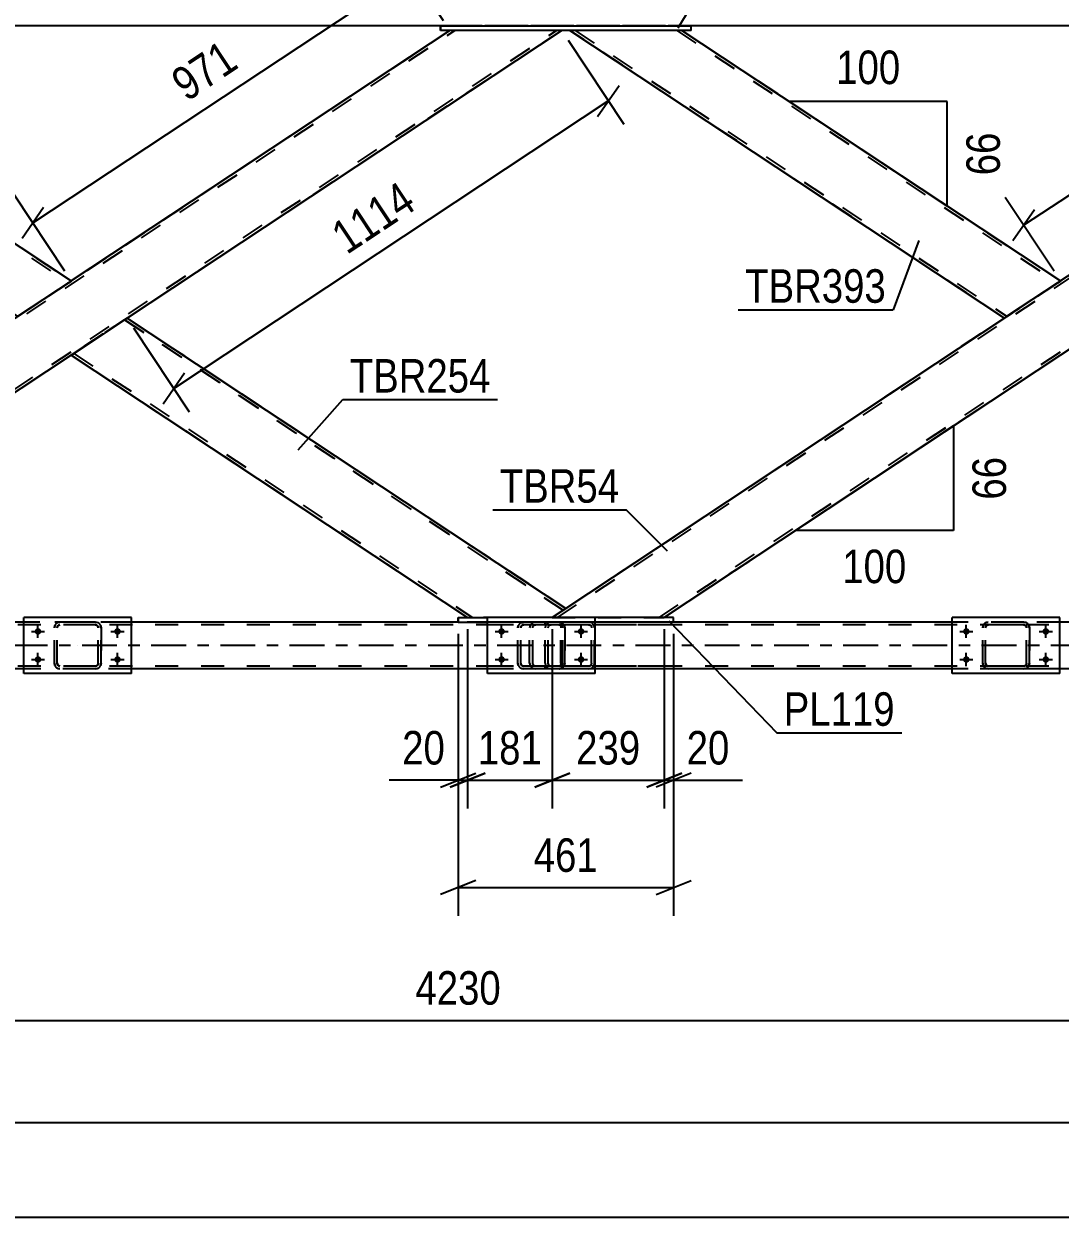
# Model space of a CAD drawing. Header units: millimetres. Extents: x -836 to 353, y -855 to -14.
# Drawn here: x -281.7 to -193.1, y -184.6 to -82.6 of the extents above; entities that cross this region are included whole.
import ezdxf

# ---------------------------------------------------------------- set-up
doc = ezdxf.new("R2010")
doc.units = ezdxf.units.MM
doc.linetypes.add('DXK_LINE_DOT2', pattern=[3.9198, 1.9599, -1.9599])
doc.linetypes.add('DXK_LINE_DOT3', pattern=[5.9187, 2.979, -0.9799, 0.9799, -0.9799])
doc.styles.add('Arial Narrow', font='ARIALN.TTF', dxfattribs={"height": 0.2})

# ---------------------------------------------------------------- blocks, each defined once
blk = doc.blocks.new('Part-570393895-11891 - 11761')
at = {"color": 2, "linetype": 'Continuous'}
for p, q in [((-272.5, -133.33), (-281.7, -133.33)), ((-281.7, -138.13), (-281.7, -133.33)), ((-272.5, -138.13), (-272.5, -133.33)), ((-272.5, -138.13), (-281.7, -138.13))]:
    blk.add_line(p, q, dxfattribs=at)
blk = doc.blocks.new('Bolt-570393895-11790 - 11761')
at = {"linetype": 'Continuous'}
for points in [[(-280.5, -134.25, -1), (-280.5, -134.81, -1)], [(-273.7, -134.25, -1), (-273.7, -134.81, -1)], [(-280.5, -136.65, -1), (-280.5, -137.21, -1)], [(-273.7, -136.65, -1), (-273.7, -137.21, -1)]]:
    blk.add_hatch(color=1, dxfattribs=at).paths.add_polyline_path(points)
at = {"color": 1, "linetype": 'Continuous'}
for p, q in [((-281.06, -134.53), (-279.94, -134.53)), ((-280.5, -135.09), (-280.5, -133.97)), ((-274.26, -134.53), (-273.14, -134.53)), ((-273.7, -135.09), (-273.7, -133.97)), ((-280.5, -137.49), (-280.5, -136.37)), ((-273.7, -137.49), (-273.7, -136.37)), ((-281.06, -136.93), (-279.94, -136.93)), ((-274.26, -136.93), (-273.14, -136.93))]:
    blk.add_line(p, q, dxfattribs=at)
blk = doc.blocks.new('Bolt-570393895-11804 - 11761')
at = {"linetype": 'Continuous'}
for points in [[(-240.85, -134.25, -1), (-240.85, -134.81, -1)], [(-234.05, -134.25, -1), (-234.05, -134.81, -1)], [(-240.85, -136.65, -1), (-240.85, -137.21, -1)], [(-234.05, -136.65, -1), (-234.05, -137.21, -1)]]:
    blk.add_hatch(color=1, dxfattribs=at).paths.add_polyline_path(points)
at = {"color": 1, "linetype": 'Continuous'}
for p, q in [((-241.41, -134.53), (-240.29, -134.53)), ((-240.85, -135.09), (-240.85, -133.97)), ((-234.61, -134.53), (-233.49, -134.53)), ((-234.05, -135.09), (-234.05, -133.97)), ((-240.85, -137.49), (-240.85, -136.37)), ((-234.05, -137.49), (-234.05, -136.37)), ((-241.41, -136.93), (-240.29, -136.93)), ((-234.61, -136.93), (-233.49, -136.93))]:
    blk.add_line(p, q, dxfattribs=at)
blk = doc.blocks.new('Part-570393895-11818 - 11761')
at = {"color": 2, "linetype": 'Continuous'}
for p, q in [((-244.56, -133.73), (-244.56, -133.33)), ((-244.56, -133.33), (-244.56, -133.73)), ((-244.56, -133.33), (-242.05, -133.33)), ((-226.14, -133.33), (-232.85, -133.33)), ((-226.14, -133.73), (-226.14, -133.33)), ((-244.56, -133.73), (-242.05, -133.73)), ((-226.14, -133.73), (-232.85, -133.73))]:
    blk.add_line(p, q, dxfattribs=at)
at = {"color": 7, "linetype": 'DXK_LINE_DOT2'}
for p, q in [((-244.56, -133.33), (-244.56, -133.33)), ((-244.56, -133.33), (-244.56, -133.33)), ((-232.85, -133.33), (-242.05, -133.33)), ((-226.14, -133.73), (-226.14, -133.33)), ((-244.56, -133.73), (-244.56, -133.73)), ((-244.56, -133.73), (-244.56, -133.73)), ((-232.85, -133.73), (-242.05, -133.73))]:
    blk.add_line(p, q, dxfattribs=at)
blk = doc.blocks.new('Part-570393895-11837 - 11761')
at = {"color": 2, "linetype": 'Continuous'}
for p, q in [((-232.85, -133.33), (-242.05, -133.33)), ((-242.05, -138.13), (-242.05, -133.33)), ((-232.85, -138.13), (-232.85, -133.33)), ((-232.85, -138.13), (-242.05, -138.13))]:
    blk.add_line(p, q, dxfattribs=at)
blk = doc.blocks.new('Part-570393895-11838 - 11761')
at = {"color": 7, "linetype": 'DXK_LINE_DOT2'}
for p, q in [((-239.45, -134.21), (-239.42, -134.03)), ((-239.42, -134.03), (-239.45, -134.21)), ((-239.45, -137.25), (-239.45, -134.21)), ((-239.45, -134.21), (-239.45, -134.21)), ((-239.45, -137.25), (-239.45, -134.21)), ((-239.21, -134.21), (-239.19, -134.12)), ((-239.19, -134.12), (-239.21, -134.21)), ((-239.21, -137.25), (-239.21, -134.21)), ((-239.21, -134.21), (-239.21, -134.21)), ((-239.21, -137.25), (-239.21, -134.21)), ((-239.19, -134.12), (-239.14, -134.04)), ((-239.14, -134.04), (-239.19, -134.12)), ((-239.16, -133.77), (-238.97, -133.73)), ((-238.97, -133.73), (-239.16, -133.77)), ((-239.14, -134.04), (-239.06, -133.99)), ((-239.06, -133.99), (-239.14, -134.04)), ((-239.06, -133.99), (-238.97, -133.97)), ((-238.97, -133.97), (-239.06, -133.99)), ((-235.93, -133.73), (-238.97, -133.73)), ((-235.93, -133.97), (-238.97, -133.97)), ((-235.93, -133.73), (-235.75, -133.77)), ((-235.75, -133.77), (-235.93, -133.73)), ((-235.93, -133.97), (-235.84, -133.99)), ((-235.84, -133.99), (-235.93, -133.97)), ((-235.84, -133.99), (-235.76, -134.04)), ((-235.76, -134.04), (-235.84, -133.99)), ((-235.76, -134.04), (-235.71, -134.12)), ((-235.71, -134.12), (-235.76, -134.04)), ((-235.71, -134.12), (-235.69, -134.21)), ((-235.69, -134.21), (-235.71, -134.12)), ((-235.69, -137.25), (-235.69, -134.21)), ((-235.69, -134.21), (-235.69, -134.21)), ((-235.69, -137.25), (-235.69, -134.21)), ((-235.49, -134.03), (-235.45, -134.21)), ((-235.45, -134.21), (-235.49, -134.03)), ((-235.45, -137.25), (-235.45, -134.21)), ((-235.45, -134.21), (-235.45, -134.21)), ((-235.45, -134.21), (-235.45, -137.25)), ((-239.45, -137.25), (-239.45, -137.25)), ((-239.42, -137.43), (-239.45, -137.25)), ((-239.45, -137.25), (-239.42, -137.43)), ((-239.21, -137.25), (-239.21, -137.25)), ((-239.19, -137.34), (-239.21, -137.25)), ((-239.21, -137.25), (-239.19, -137.34)), ((-239.14, -137.42), (-239.19, -137.34)), ((-239.19, -137.34), (-239.14, -137.42)), ((-238.97, -137.73), (-239.16, -137.69)), ((-239.16, -137.69), (-238.97, -137.73)), ((-239.06, -137.47), (-239.14, -137.42)), ((-239.14, -137.42), (-239.06, -137.47)), ((-238.97, -137.49), (-239.06, -137.47)), ((-239.06, -137.47), (-238.97, -137.49)), ((-235.93, -137.49), (-238.97, -137.49)), ((-235.93, -137.73), (-238.97, -137.73)), ((-235.84, -137.47), (-235.93, -137.49)), ((-235.93, -137.49), (-235.84, -137.47)), ((-235.75, -137.69), (-235.93, -137.73)), ((-235.93, -137.73), (-235.75, -137.69)), ((-235.76, -137.42), (-235.84, -137.47)), ((-235.84, -137.47), (-235.76, -137.42)), ((-235.71, -137.34), (-235.76, -137.42)), ((-235.76, -137.42), (-235.71, -137.34)), ((-235.69, -137.25), (-235.71, -137.34)), ((-235.71, -137.34), (-235.69, -137.25)), ((-235.69, -137.25), (-235.69, -137.25)), ((-235.45, -137.25), (-235.49, -137.43)), ((-235.49, -137.43), (-235.45, -137.25)), ((-235.45, -137.25), (-235.45, -137.25))]:
    blk.add_line(p, q, dxfattribs=at)
at = {"color": 7, "linetype": 'DXK_LINE_DOT3'}
blk.add_line((-237.45, -135.73), (-237.45, -135.73), dxfattribs=at)
at = {"color": 7, "linetype": 'DXK_LINE_DOT2'}
for centre, start, end in [((-238.97, -134.21), 112.5, 157.5), ((-238.97, -134.21), 112.5, 157.5), ((-235.93, -134.21), 22.5, 67.5), ((-235.93, -134.21), 22.5, 67.5), ((-238.97, -137.25), 202.5, 247.5), ((-238.97, -137.25), 202.5, 247.5), ((-235.93, -137.25), 292.5, 337.5), ((-235.93, -137.25), 292.5, 337.5)]:
    blk.add_arc(centre, 0.48, start, end, dxfattribs=at)
blk = doc.blocks.new('Part-570393895-11892 - 11761')
at = {"color": 7, "linetype": 'DXK_LINE_DOT2'}
for p, q in [((-279.1, -134.21), (-279.06, -134.03)), ((-279.06, -134.03), (-279.1, -134.21)), ((-279.1, -137.25), (-279.1, -134.21)), ((-279.1, -134.21), (-279.1, -134.21)), ((-279.1, -137.25), (-279.1, -134.21)), ((-278.86, -134.21), (-278.84, -134.12)), ((-278.84, -134.12), (-278.86, -134.21)), ((-278.86, -137.25), (-278.86, -134.21)), ((-278.86, -134.21), (-278.86, -134.21)), ((-278.86, -137.25), (-278.86, -134.21)), ((-278.84, -134.12), (-278.79, -134.04)), ((-278.79, -134.04), (-278.84, -134.12)), ((-278.8, -133.77), (-278.62, -133.73)), ((-278.62, -133.73), (-278.8, -133.77)), ((-278.79, -134.04), (-278.71, -133.99)), ((-278.71, -133.99), (-278.79, -134.04)), ((-278.71, -133.99), (-278.62, -133.97)), ((-278.62, -133.97), (-278.71, -133.99)), ((-275.58, -133.73), (-278.62, -133.73)), ((-275.58, -133.97), (-278.62, -133.97)), ((-275.58, -133.73), (-275.4, -133.77)), ((-275.4, -133.77), (-275.58, -133.73)), ((-275.58, -133.97), (-275.49, -133.99)), ((-275.49, -133.99), (-275.58, -133.97)), ((-275.49, -133.99), (-275.41, -134.04)), ((-275.41, -134.04), (-275.49, -133.99)), ((-275.41, -134.04), (-275.36, -134.12)), ((-275.36, -134.12), (-275.41, -134.04)), ((-275.36, -134.12), (-275.34, -134.21)), ((-275.34, -134.21), (-275.36, -134.12)), ((-275.34, -137.25), (-275.34, -134.21)), ((-275.34, -134.21), (-275.34, -134.21)), ((-275.34, -137.25), (-275.34, -134.21)), ((-275.14, -134.03), (-275.1, -134.21)), ((-275.1, -134.21), (-275.14, -134.03)), ((-275.1, -137.25), (-275.1, -134.21)), ((-275.1, -134.21), (-275.1, -134.21)), ((-275.1, -134.21), (-275.1, -137.25)), ((-279.1, -137.25), (-279.1, -137.25)), ((-279.06, -137.43), (-279.1, -137.25)), ((-279.1, -137.25), (-279.06, -137.43)), ((-278.86, -137.25), (-278.86, -137.25)), ((-278.84, -137.34), (-278.86, -137.25)), ((-278.86, -137.25), (-278.84, -137.34)), ((-278.79, -137.42), (-278.84, -137.34)), ((-278.84, -137.34), (-278.79, -137.42)), ((-278.62, -137.73), (-278.8, -137.69)), ((-278.8, -137.69), (-278.62, -137.73)), ((-278.71, -137.47), (-278.79, -137.42)), ((-278.79, -137.42), (-278.71, -137.47)), ((-278.62, -137.49), (-278.71, -137.47)), ((-278.71, -137.47), (-278.62, -137.49)), ((-275.58, -137.49), (-278.62, -137.49)), ((-275.58, -137.73), (-278.62, -137.73)), ((-275.49, -137.47), (-275.58, -137.49)), ((-275.58, -137.49), (-275.49, -137.47)), ((-275.4, -137.69), (-275.58, -137.73)), ((-275.58, -137.73), (-275.4, -137.69)), ((-275.41, -137.42), (-275.49, -137.47)), ((-275.49, -137.47), (-275.41, -137.42)), ((-275.36, -137.34), (-275.41, -137.42)), ((-275.41, -137.42), (-275.36, -137.34)), ((-275.34, -137.25), (-275.36, -137.34)), ((-275.36, -137.34), (-275.34, -137.25)), ((-275.34, -137.25), (-275.34, -137.25)), ((-275.1, -137.25), (-275.14, -137.43)), ((-275.14, -137.43), (-275.1, -137.25)), ((-275.1, -137.25), (-275.1, -137.25))]:
    blk.add_line(p, q, dxfattribs=at)
at = {"color": 7, "linetype": 'DXK_LINE_DOT3'}
blk.add_line((-277.1, -135.73), (-277.1, -135.73), dxfattribs=at)
at = {"color": 7, "linetype": 'DXK_LINE_DOT2'}
for centre, start, end in [((-278.62, -134.21), 112.5, 157.5), ((-278.62, -134.21), 112.5, 157.5), ((-275.58, -134.21), 22.5, 67.5), ((-275.58, -134.21), 22.5, 67.5), ((-278.62, -137.25), 202.5, 247.5), ((-278.62, -137.25), 202.5, 247.5), ((-275.58, -137.25), 292.5, 337.5), ((-275.58, -137.25), 292.5, 337.5)]:
    blk.add_arc(centre, 0.48, start, end, dxfattribs=at)
blk = doc.blocks.new('Part-570393895-11921 - 11761')
at = {"color": 7, "linetype": 'DXK_LINE_DOT2'}
for p, q in [((-237.09, -134.03), (-237.12, -134.21)), ((-237.12, -137.25), (-237.12, -134.21)), ((-236.87, -134.21), (-236.85, -134.12)), ((-236.87, -137.25), (-236.87, -134.21)), ((-236.85, -134.12), (-236.8, -134.04)), ((-236.62, -133.73), (-236.81, -133.77)), ((-236.8, -134.04), (-236.71, -133.99)), ((-236.71, -133.99), (-236.62, -133.97)), ((-227.25, -133.73), (-236.62, -133.73)), ((-227.25, -133.97), (-236.62, -133.97)), ((-233.21, -133.77), (-233.4, -133.73)), ((-233.4, -133.97), (-233.31, -133.99)), ((-233.31, -133.99), (-233.22, -134.04)), ((-233.22, -134.04), (-233.17, -134.12)), ((-233.17, -134.12), (-233.15, -134.21)), ((-233.15, -137.25), (-233.15, -134.21)), ((-232.89, -134.21), (-232.93, -134.03)), ((-232.89, -137.25), (-232.89, -134.21)), ((-237.12, -137.25), (-237.09, -137.43)), ((-236.85, -137.34), (-236.87, -137.25)), ((-236.8, -137.42), (-236.85, -137.34)), ((-236.81, -137.69), (-236.62, -137.73)), ((-236.71, -137.47), (-236.8, -137.42)), ((-236.62, -137.49), (-236.71, -137.47)), ((-227.25, -137.49), (-236.62, -137.49)), ((-227.25, -137.73), (-236.62, -137.73)), ((-233.31, -137.47), (-233.4, -137.49)), ((-233.4, -137.73), (-233.21, -137.69)), ((-233.22, -137.42), (-233.31, -137.47)), ((-233.17, -137.34), (-233.22, -137.42)), ((-233.15, -137.25), (-233.17, -137.34)), ((-232.93, -137.43), (-232.89, -137.25))]:
    blk.add_line(p, q, dxfattribs=at)
for centre, start, end in [((-236.63, -134.23), 110.9282, 155.8647), ((-233.38, -134.23), 24.1353, 69.0718), ((-236.63, -137.23), 204.1353, 249.0718), ((-233.38, -137.23), 290.9282, 335.8647)]:
    blk.add_arc(centre, 0.495, start, end, dxfattribs=at)
blk = doc.blocks.new('Part-570393895-12035 - 11761')
at = {"color": 7, "linetype": 'DXK_LINE_DOT2'}
for p, q in [((-89.63, -82.73), (-753.72, -82.73)), ((-224.63, -82.73), (-246.07, -82.73))]:
    blk.add_line(p, q, dxfattribs=at)
at = {"color": 2, "linetype": 'Continuous'}
for p, q in [((-246.07, -82.73), (-309.24, -82.73)), ((-161.47, -82.73), (-224.63, -82.73))]:
    blk.add_line(p, q, dxfattribs=at)
blk = doc.blocks.new('Part-570393895-12063 - 11761')
at = {"color": 2, "linetype": 'Continuous'}
for p, q in [((-246.07, -83.13), (-246.07, -82.73)), ((-246.07, -82.73), (-246.07, -83.13)), ((-246.07, -82.73), (-224.63, -82.73)), ((-224.63, -83.13), (-246.07, -83.13)), ((-224.63, -83.13), (-224.63, -82.73))]:
    blk.add_line(p, q, dxfattribs=at)
at = {"color": 7, "linetype": 'DXK_LINE_DOT2'}
for p, q in [((-246.07, -82.73), (-246.07, -82.73)), ((-246.07, -82.73), (-246.07, -82.73)), ((-246.07, -83.13), (-246.07, -83.13)), ((-246.07, -83.13), (-246.07, -83.13)), ((-224.63, -83.13), (-224.63, -82.73))]:
    blk.add_line(p, q, dxfattribs=at)
blk = doc.blocks.new('Part-570393895-12194 - 11761')
at = {"color": 2, "linetype": 'Continuous'}
for p, q in [((-235, -83.13), (-197.83, -107.73)), ((-225.43, -83.13), (-193.05, -104.56)), ((-193.32, -104.74), (-197.57, -107.55)), ((-193.18, -104.65), (-193.32, -104.74)), ((-193.08, -104.59), (-193.18, -104.65)), ((-193.05, -104.56), (-193.08, -104.59)), ((-193.05, -104.56), (-193.05, -104.56)), ((-197.8, -107.71), (-197.83, -107.73)), ((-197.83, -107.73), (-197.83, -107.73)), ((-197.57, -107.55), (-197.8, -107.71))]:
    blk.add_line(p, q, dxfattribs=at)
at = {"color": 7, "linetype": 'DXK_LINE_DOT2'}
for p, q in [((-197.83, -107.73), (-235, -83.13)), ((-235, -83.13), (-235, -83.13)), ((-225.43, -83.13), (-235, -83.13)), ((-234.57, -83.13), (-197.62, -107.59)), ((-234.57, -83.13), (-197.62, -107.59)), ((-225.87, -83.13), (-193.27, -104.71)), ((-225.87, -83.13), (-193.27, -104.71)), ((-225.43, -83.13), (-193.05, -104.56)), ((-193.33, -104.75), (-197.62, -107.59)), ((-193.32, -104.74), (-197.57, -107.55)), ((-197.55, -107.54), (-193.27, -104.71)), ((-193.28, -104.72), (-193.33, -104.75)), ((-193.32, -104.74), (-193.08, -104.59)), ((-193.27, -104.71), (-193.28, -104.72)), ((-193.27, -104.71), (-193.27, -104.71)), ((-193.08, -104.59), (-193.05, -104.56)), ((-197.83, -107.73), (-197.8, -107.71)), ((-197.8, -107.71), (-197.71, -107.65)), ((-197.71, -107.65), (-197.57, -107.55)), ((-197.62, -107.59), (-197.6, -107.58)), ((-197.62, -107.59), (-197.62, -107.59)), ((-197.6, -107.58), (-197.55, -107.54))]:
    blk.add_line(p, q, dxfattribs=at)
blk = doc.blocks.new('Part-570393895-12214 - 11761')
at = {"color": 7, "linetype": 'DXK_LINE_DOT2'}
for p, q in [((-72.52, -133.97), (-807.13, -133.97)), ((-226.14, -133.73), (-758.72, -133.73)), ((-272.5, -133.73), (-281.7, -133.73)), ((-226.14, -133.73), (-244.56, -133.73)), ((-193.1, -133.73), (-202.3, -133.73)), ((-72.52, -137.49), (-807.13, -137.49)), ((-72.52, -137.73), (-758.72, -137.73)), ((-272.5, -137.73), (-281.7, -137.73)), ((-232.85, -137.73), (-242.05, -137.73)), ((-193.1, -137.73), (-202.3, -137.73))]:
    blk.add_line(p, q, dxfattribs=at)
at = {"color": 2, "linetype": 'Continuous'}
for p, q in [((-281.7, -133.73), (-310.75, -133.73)), ((-244.56, -133.73), (-272.5, -133.73)), ((-202.3, -133.73), (-226.14, -133.73)), ((-162.55, -133.73), (-193.1, -133.73)), ((-281.7, -137.73), (-312.25, -137.73)), ((-242.05, -137.73), (-272.5, -137.73)), ((-202.3, -137.73), (-232.85, -137.73)), ((-162.55, -137.73), (-193.1, -137.73))]:
    blk.add_line(p, q, dxfattribs=at)
at = {"color": 7, "linetype": 'DXK_LINE_DOT3'}
blk.add_line((-72.52, -135.73), (-807.13, -135.73), dxfattribs=at)
blk = doc.blocks.new('Part-570393895-12323 - 11761')
at = {"color": 7, "linetype": 'DXK_LINE_DOT2'}
for p, q in [((-273.11, -107.89), (-277.44, -110.75)), ((-273.14, -107.91), (-277.39, -110.72)), ((-277.38, -110.71), (-273.09, -107.87)), ((-273, -107.81), (-273.14, -107.91)), ((-273.11, -107.89), (-273.09, -107.87)), ((-273.09, -107.87), (-273.09, -107.87)), ((-273.09, -107.87), (-235.57, -132.71)), ((-235.57, -132.71), (-273.09, -107.87)), ((-272.91, -107.75), (-273, -107.81)), ((-272.88, -107.73), (-272.91, -107.75)), ((-272.88, -107.73), (-235.35, -132.56)), ((-277.63, -110.87), (-277.66, -110.9)), ((-277.66, -110.9), (-243.76, -133.33)), ((-277.39, -110.72), (-277.63, -110.87)), ((-277.44, -110.75), (-277.42, -110.74)), ((-277.44, -110.75), (-277.44, -110.75)), ((-277.44, -110.75), (-243.33, -133.33)), ((-277.44, -110.75), (-243.33, -133.33)), ((-277.42, -110.74), (-277.38, -110.71)), ((-235.48, -132.65), (-235.79, -132.85)), ((-236.51, -133.33), (-243.76, -133.33)), ((-235.57, -132.71), (-235.57, -132.71))]:
    blk.add_line(p, q, dxfattribs=at)
at = {"color": 2, "linetype": 'Continuous'}
for p, q in [((-273.14, -107.91), (-277.39, -110.72)), ((-273.14, -107.91), (-272.91, -107.75)), ((-272.91, -107.75), (-272.88, -107.73)), ((-272.88, -107.73), (-235.35, -132.56)), ((-272.88, -107.73), (-272.88, -107.73)), ((-277.66, -110.9), (-277.63, -110.87)), ((-277.66, -110.9), (-277.66, -110.9)), ((-277.66, -110.9), (-243.76, -133.33)), ((-277.63, -110.87), (-277.53, -110.81)), ((-277.53, -110.81), (-277.39, -110.72)), ((-235.39, -132.59), (-235.79, -132.85)), ((-235.35, -132.56), (-235.39, -132.59)), ((-235.35, -132.56), (-235.35, -132.56)), ((-235.79, -132.85), (-236.51, -133.33))]:
    blk.add_line(p, q, dxfattribs=at)
blk = doc.blocks.new('Part-570393895-12313 - 11761')
at = {"color": 2, "linetype": 'Continuous'}
for p, q in [((-193.1, -133.33), (-202.3, -133.33)), ((-202.3, -138.13), (-202.3, -133.33)), ((-193.1, -138.13), (-193.1, -133.33)), ((-193.1, -138.13), (-202.3, -138.13))]:
    blk.add_line(p, q, dxfattribs=at)
blk = doc.blocks.new('Part-570393895-12300 - 11761')
at = {"color": 2, "linetype": 'Continuous'}
for p, q in [((-319.61, -83.13), (-282.44, -107.73)), ((-310.04, -83.13), (-277.66, -104.56)), ((-277.93, -104.74), (-282.17, -107.55)), ((-277.79, -104.65), (-277.93, -104.74)), ((-277.69, -104.59), (-277.79, -104.65)), ((-277.66, -104.56), (-277.69, -104.59)), ((-277.66, -104.56), (-277.66, -104.56)), ((-282.41, -107.71), (-282.44, -107.73)), ((-282.44, -107.73), (-282.44, -107.73)), ((-282.17, -107.55), (-282.41, -107.71))]:
    blk.add_line(p, q, dxfattribs=at)
at = {"color": 7, "linetype": 'DXK_LINE_DOT2'}
for p, q in [((-282.44, -107.73), (-319.61, -83.13)), ((-319.61, -83.13), (-319.61, -83.13)), ((-310.04, -83.13), (-319.61, -83.13)), ((-319.17, -83.13), (-282.22, -107.59)), ((-319.17, -83.13), (-282.22, -107.59)), ((-310.48, -83.13), (-277.88, -104.71)), ((-310.48, -83.13), (-277.88, -104.71)), ((-310.04, -83.13), (-277.66, -104.56)), ((-277.94, -104.75), (-282.22, -107.59)), ((-277.93, -104.74), (-282.17, -107.55)), ((-282.16, -107.54), (-277.88, -104.71)), ((-277.89, -104.72), (-277.94, -104.75)), ((-277.93, -104.74), (-277.69, -104.59)), ((-277.88, -104.71), (-277.89, -104.72)), ((-277.88, -104.71), (-277.88, -104.71)), ((-277.69, -104.59), (-277.66, -104.56)), ((-282.44, -107.73), (-282.41, -107.71)), ((-282.41, -107.71), (-282.31, -107.65)), ((-282.31, -107.65), (-282.17, -107.55)), ((-282.22, -107.59), (-282.21, -107.58)), ((-282.22, -107.59), (-282.22, -107.59)), ((-282.21, -107.58), (-282.16, -107.54))]:
    blk.add_line(p, q, dxfattribs=at)
blk = doc.blocks.new('Bolt-570393895-12310 - 11761')
at = {"linetype": 'Continuous'}
for points in [[(-201.1, -134.25, -1), (-201.1, -134.81, -1)], [(-194.3, -134.25, -1), (-194.3, -134.81, -1)], [(-201.1, -136.65, -1), (-201.1, -137.21, -1)], [(-194.3, -136.65, -1), (-194.3, -137.21, -1)]]:
    blk.add_hatch(color=1, dxfattribs=at).paths.add_polyline_path(points)
at = {"color": 1, "linetype": 'Continuous'}
for p, q in [((-201.66, -134.53), (-200.54, -134.53)), ((-201.1, -135.09), (-201.1, -133.97)), ((-194.86, -134.53), (-193.74, -134.53)), ((-194.3, -135.09), (-194.3, -133.97)), ((-201.1, -137.49), (-201.1, -136.37)), ((-194.3, -137.49), (-194.3, -136.37)), ((-201.66, -136.93), (-200.54, -136.93)), ((-194.86, -136.93), (-193.74, -136.93))]:
    blk.add_line(p, q, dxfattribs=at)
blk = doc.blocks.new('Part-570393895-12314 - 11761')
at = {"color": 7, "linetype": 'DXK_LINE_DOT2'}
for p, q in [((-199.7, -134.21), (-199.67, -134.03)), ((-199.67, -134.03), (-199.7, -134.21)), ((-199.7, -137.25), (-199.7, -134.21)), ((-199.7, -134.21), (-199.7, -134.21)), ((-199.7, -137.25), (-199.7, -134.21)), ((-199.46, -134.21), (-199.44, -134.12)), ((-199.44, -134.12), (-199.46, -134.21)), ((-199.46, -137.25), (-199.46, -134.21)), ((-199.46, -134.21), (-199.46, -134.21)), ((-199.46, -137.25), (-199.46, -134.21)), ((-199.44, -134.12), (-199.39, -134.04)), ((-199.39, -134.04), (-199.44, -134.12)), ((-199.41, -133.77), (-199.22, -133.73)), ((-199.22, -133.73), (-199.41, -133.77)), ((-199.39, -134.04), (-199.31, -133.99)), ((-199.31, -133.99), (-199.39, -134.04)), ((-199.31, -133.99), (-199.22, -133.97)), ((-199.22, -133.97), (-199.31, -133.99)), ((-196.18, -133.73), (-199.22, -133.73)), ((-196.18, -133.97), (-199.22, -133.97)), ((-196.18, -133.73), (-196, -133.77)), ((-196, -133.77), (-196.18, -133.73)), ((-196.18, -133.97), (-196.09, -133.99)), ((-196.09, -133.99), (-196.18, -133.97)), ((-196.09, -133.99), (-196.01, -134.04)), ((-196.01, -134.04), (-196.09, -133.99)), ((-196.01, -134.04), (-195.96, -134.12)), ((-195.96, -134.12), (-196.01, -134.04)), ((-195.96, -134.12), (-195.94, -134.21)), ((-195.94, -134.21), (-195.96, -134.12)), ((-195.94, -137.25), (-195.94, -134.21)), ((-195.94, -134.21), (-195.94, -134.21)), ((-195.94, -137.25), (-195.94, -134.21)), ((-195.74, -134.03), (-195.7, -134.21)), ((-195.7, -134.21), (-195.74, -134.03)), ((-195.7, -137.25), (-195.7, -134.21)), ((-195.7, -134.21), (-195.7, -134.21)), ((-195.7, -134.21), (-195.7, -137.25)), ((-199.7, -137.25), (-199.7, -137.25)), ((-199.67, -137.43), (-199.7, -137.25)), ((-199.7, -137.25), (-199.67, -137.43)), ((-199.46, -137.25), (-199.46, -137.25)), ((-199.44, -137.34), (-199.46, -137.25)), ((-199.46, -137.25), (-199.44, -137.34)), ((-199.39, -137.42), (-199.44, -137.34)), ((-199.44, -137.34), (-199.39, -137.42)), ((-199.22, -137.73), (-199.41, -137.69)), ((-199.41, -137.69), (-199.22, -137.73)), ((-199.31, -137.47), (-199.39, -137.42)), ((-199.39, -137.42), (-199.31, -137.47)), ((-199.22, -137.49), (-199.31, -137.47)), ((-199.31, -137.47), (-199.22, -137.49)), ((-196.18, -137.49), (-199.22, -137.49)), ((-196.18, -137.73), (-199.22, -137.73)), ((-196.09, -137.47), (-196.18, -137.49)), ((-196.18, -137.49), (-196.09, -137.47)), ((-196, -137.69), (-196.18, -137.73)), ((-196.18, -137.73), (-196, -137.69)), ((-196.01, -137.42), (-196.09, -137.47)), ((-196.09, -137.47), (-196.01, -137.42)), ((-195.96, -137.34), (-196.01, -137.42)), ((-196.01, -137.42), (-195.96, -137.34)), ((-195.94, -137.25), (-195.96, -137.34)), ((-195.96, -137.34), (-195.94, -137.25)), ((-195.94, -137.25), (-195.94, -137.25)), ((-195.7, -137.25), (-195.74, -137.43)), ((-195.74, -137.43), (-195.7, -137.25)), ((-195.7, -137.25), (-195.7, -137.25))]:
    blk.add_line(p, q, dxfattribs=at)
at = {"color": 7, "linetype": 'DXK_LINE_DOT3'}
blk.add_line((-197.7, -135.73), (-197.7, -135.73), dxfattribs=at)
at = {"color": 7, "linetype": 'DXK_LINE_DOT2'}
for centre, start, end in [((-199.22, -134.21), 112.5, 157.5), ((-199.22, -134.21), 112.5, 157.5), ((-196.18, -134.21), 22.5, 67.5), ((-196.18, -134.21), 22.5, 67.5), ((-199.22, -137.25), 202.5, 247.5), ((-199.22, -137.25), 202.5, 247.5), ((-196.18, -137.25), 292.5, 337.5), ((-196.18, -137.25), 292.5, 337.5)]:
    blk.add_arc(centre, 0.48, start, end, dxfattribs=at)
blk = doc.blocks.new('Part-570393895-12328 - 11761')
at = {"color": 7, "linetype": 'DXK_LINE_DOT2'}
for p, q in [((-245.27, -83.13), (-321.12, -133.33)), ((-320.68, -133.33), (-244.84, -83.13)), ((-320.68, -133.33), (-244.84, -83.13)), ((-311.99, -133.33), (-236.14, -83.13)), ((-311.99, -133.33), (-236.14, -83.13)), ((-235.71, -83.13), (-311.55, -133.33)), ((-235.71, -83.13), (-245.27, -83.13)), ((-235.71, -83.13), (-235.71, -83.13)), ((-277.66, -104.56), (-282.44, -107.73)), ((-272.88, -107.73), (-277.66, -110.9)), ((-319.96, -132.57), (-321.12, -133.33)), ((-321.12, -133.33), (-321.12, -133.33)), ((-321.12, -133.33), (-311.55, -133.33))]:
    blk.add_line(p, q, dxfattribs=at)
at = {"color": 2, "linetype": 'Continuous'}
for p, q in [((-245.27, -83.13), (-277.66, -104.56)), ((-235.71, -83.13), (-272.88, -107.73)), ((-282.44, -107.73), (-319.96, -132.57)), ((-277.66, -110.9), (-311.55, -133.33))]:
    blk.add_line(p, q, dxfattribs=at)
blk = doc.blocks.new('Part-570393895-12329 - 11761')
at = {"color": 7, "linetype": 'DXK_LINE_DOT2'}
for p, q in [((-235.9, -133.73), (-243.72, -133.73)), ((-235.9, -133.97), (-243.72, -133.97)), ((-238.41, -134.03), (-238.45, -134.21)), ((-238.45, -137.25), (-238.45, -134.21)), ((-238.19, -134.21), (-238.17, -134.12)), ((-238.19, -137.25), (-238.19, -134.21)), ((-238.17, -134.12), (-238.12, -134.04)), ((-237.94, -133.73), (-238.13, -133.77)), ((-238.12, -134.04), (-238.04, -133.99)), ((-238.04, -133.99), (-237.94, -133.97)), ((-237.12, -133.97), (-237.12, -133.73)), ((-235.8, -133.77), (-235.9, -133.73)), ((-235.9, -133.97), (-235.85, -133.99)), ((-235.85, -133.99), (-235.81, -134.04)), ((-235.81, -134.04), (-235.78, -134.12)), ((-235.71, -133.87), (-235.8, -133.77)), ((-235.78, -134.12), (-235.77, -134.21)), ((-235.77, -137.25), (-235.77, -134.21)), ((-235.66, -134.03), (-235.71, -133.87)), ((-235.64, -134.21), (-235.66, -134.03)), ((-235.64, -137.25), (-235.64, -134.21)), ((-235.9, -137.49), (-243.72, -137.49)), ((-235.9, -137.73), (-243.72, -137.73)), ((-238.45, -137.25), (-238.41, -137.43)), ((-238.17, -137.34), (-238.19, -137.25)), ((-238.12, -137.42), (-238.17, -137.34)), ((-238.13, -137.69), (-237.94, -137.73)), ((-238.04, -137.47), (-238.12, -137.42)), ((-237.94, -137.49), (-238.04, -137.47)), ((-237.12, -137.73), (-237.12, -137.49)), ((-235.85, -137.47), (-235.9, -137.49)), ((-235.9, -137.73), (-235.8, -137.69)), ((-235.81, -137.42), (-235.85, -137.47)), ((-235.78, -137.34), (-235.81, -137.42)), ((-235.8, -137.69), (-235.71, -137.59)), ((-235.77, -137.25), (-235.78, -137.34)), ((-235.71, -137.59), (-235.66, -137.43)), ((-235.66, -137.43), (-235.64, -137.25))]:
    blk.add_line(p, q, dxfattribs=at)
for centre, start, end in [((-237.96, -134.23), 111.1034, 156.0535), ((-237.96, -137.23), 203.9465, 248.8966)]:
    blk.add_arc(centre, 0.493, start, end, dxfattribs=at)
blk = doc.blocks.new('Part-570393895-12351 - 11761')
at = {"color": 7, "linetype": 'DXK_LINE_DOT2'}
for p, q in [((-160.67, -83.13), (-236.51, -133.33)), ((-236.08, -133.33), (-160.23, -83.13)), ((-236.08, -133.33), (-160.23, -83.13)), ((-227.38, -133.33), (-151.54, -83.13)), ((-227.38, -133.33), (-151.53, -83.13)), ((-151.1, -83.13), (-226.94, -133.33)), ((-151.1, -83.13), (-160.67, -83.13)), ((-151.1, -83.13), (-151.1, -83.13)), ((-193.05, -104.56), (-197.83, -107.73)), ((-188.27, -107.73), (-193.05, -110.9)), ((-235.36, -132.57), (-236.51, -133.33)), ((-236.51, -133.33), (-236.51, -133.33)), ((-236.51, -133.33), (-226.94, -133.33))]:
    blk.add_line(p, q, dxfattribs=at)
at = {"color": 2, "linetype": 'Continuous'}
for p, q in [((-160.67, -83.13), (-193.05, -104.56)), ((-151.1, -83.13), (-188.27, -107.73)), ((-197.83, -107.73), (-235.36, -132.57)), ((-193.05, -110.9), (-226.94, -133.33))]:
    blk.add_line(p, q, dxfattribs=at)
blk = doc.blocks.new('StraightDimension-570393895-13455 - 11761')
at = {"color": 7, "linetype": 'Continuous'}
for p, q in [((-245.83, -82.3), (-250.13, -75.79)), ((-249.48, -79.5), (-247.64, -76.84)), ((-280.94, -99.6), (-248.56, -78.17)), ((-278.21, -103.73), (-282.52, -97.22)), ((-280.02, -98.27), (-281.86, -100.93))]:
    blk.add_line(p, q, dxfattribs=at)
at = {"color": 0}
blk.add_wipeout([(-262.38, -86.41), (-264.7, -82.91), (-270.27, -86.6), (-267.95, -90.1)], dxfattribs=at)
at = {"color": 3, "style": 'Arial Narrow'}
blk.add_text('971', height=2.863, rotation=33.5008, dxfattribs=at).set_placement((-267.78, -89.27))
blk = doc.blocks.new('StraightDimension-570393895-13641 - 11761')
at = {"color": 7, "linetype": 'Continuous'}
for p, q in [((-236.51, -134.33), (-236.51, -149.66)), ((-226.94, -134.33), (-226.94, -149.66)), ((-238.01, -147.86), (-235.01, -146.66)), ((-225.44, -146.66), (-228.44, -147.86)), ((-236.51, -147.26), (-226.94, -147.26))]:
    blk.add_line(p, q, dxfattribs=at)
at = {"color": 0}
blk.add_wipeout([(-228.39, -146.51), (-228.39, -142.31), (-235.07, -142.31), (-235.07, -146.51)], dxfattribs=at)
at = {"color": 3, "style": 'Arial Narrow'}
blk.add_text('239', height=2.863, dxfattribs=at).set_placement((-234.47, -145.91))
blk = doc.blocks.new('StraightDimension-570393895-13633 - 11761')
at = {"color": 7, "linetype": 'Continuous'}
for p, q in [((-226.94, -134.33), (-226.94, -149.66)), ((-226.14, -134.73), (-226.14, -149.66)), ((-228.44, -147.86), (-225.44, -146.66)), ((-224.64, -146.66), (-227.64, -147.86)), ((-226.94, -147.26), (-226.14, -147.26)), ((-226.14, -147.26), (-220.24, -147.26)), ((-226.14, -147.26), (-220.24, -147.26))]:
    blk.add_line(p, q, dxfattribs=at)
at = {"color": 0}
blk.add_wipeout([(-220.76, -146.51), (-220.76, -142.31), (-225.62, -142.31), (-225.62, -146.51)], dxfattribs=at)
at = {"color": 3, "style": 'Arial Narrow'}
blk.add_text('20', height=2.863, dxfattribs=at).set_placement((-225.02, -145.91))
blk = doc.blocks.new('StraightDimension-570393895-13096 - 11761')
at = {"color": 7, "linetype": 'Continuous'}
blk.add_line((-807.77, -184.62), (-71.88, -184.62), dxfattribs=at)
blk = doc.blocks.new('StraightDimension-570393895-13025 - 11761')
at = {"color": 7, "linetype": 'Continuous'}
blk.add_line((-329.17, -167.8), (-159.96, -167.8), dxfattribs=at)
at = {"color": 0}
blk.add_wipeout([(-240.31, -167.05), (-240.31, -162.85), (-248.82, -162.85), (-248.82, -167.05)], dxfattribs=at)
at = {"color": 3, "style": 'Arial Narrow'}
blk.add_text('4230', height=2.863, dxfattribs=at).set_placement((-248.22, -166.45))
blk = doc.blocks.new('AngleDimension-570393895-24000 - 11761')
at = {"color": 7, "linetype": 'Continuous'}
for p, q in [((-216.24, -89.22), (-216.24, -89.22)), ((-202.73, -89.22), (-216.24, -89.22)), ((-202.73, -98.16), (-216.24, -89.22)), ((-202.73, -98.16), (-202.73, -89.22))]:
    blk.add_line(p, q, dxfattribs=at)
at = {"color": 0}
for points in [[(-206.14, -88.32), (-206.14, -84.12), (-212.83, -84.12), (-212.83, -88.32)], [(-197.63, -91.26), (-201.83, -91.26), (-201.83, -96.12), (-197.63, -96.12)]]:
    blk.add_wipeout(points, dxfattribs=at)
at = {"color": 3, "style": 'Arial Narrow'}
blk.add_text('100', height=2.863, dxfattribs=at).set_placement((-212.23, -87.72))
blk.add_text('66', height=2.863, rotation=90.0002, dxfattribs=at).set_placement((-198.23, -95.52))
blk = doc.blocks.new('StraightDimension-570393895-13437 - 11761')
at = {"color": 7, "linetype": 'Continuous'}
for p, q in [((-235.16, -83.96), (-230.39, -91.16)), ((-232.64, -90.49), (-230.8, -87.83)), ((-268.88, -113.76), (-231.72, -89.16)), ((-272.32, -108.56), (-267.56, -115.76)), ((-267.96, -112.43), (-269.8, -115.09))]:
    blk.add_line(p, q, dxfattribs=at)
at = {"color": 0}
blk.add_wipeout([(-247.17, -98.49), (-249.48, -94.98), (-256.58, -99.68), (-254.26, -103.18)], dxfattribs=at)
at = {"color": 3, "style": 'Arial Narrow'}
blk.add_text('1114', height=2.863, rotation=33.5008, dxfattribs=at).set_placement((-254.09, -102.35))
blk = doc.blocks.new('StraightDimension-570393895-13657 - 11761')
at = {"color": 7, "linetype": 'Continuous'}
for p, q in [((-243.76, -134.33), (-243.76, -149.66)), ((-244.56, -134.73), (-244.56, -149.66)), ((-246.06, -147.86), (-243.06, -146.66)), ((-242.26, -146.66), (-245.26, -147.86)), ((-244.56, -147.26), (-250.47, -147.26)), ((-244.56, -147.26), (-250.47, -147.26)), ((-244.56, -147.26), (-243.76, -147.26))]:
    blk.add_line(p, q, dxfattribs=at)
at = {"color": 0}
blk.add_wipeout([(-245.09, -146.51), (-245.09, -142.31), (-249.95, -142.31), (-249.95, -146.51)], dxfattribs=at)
at = {"color": 3, "style": 'Arial Narrow'}
blk.add_text('20', height=2.863, dxfattribs=at).set_placement((-249.35, -145.91))
blk = doc.blocks.new('StraightDimension-570393895-13150 - 11761')
at = {"color": 7, "linetype": 'Continuous'}
blk.add_line((-807.13, -176.52), (-72.52, -176.52), dxfattribs=at)
blk = doc.blocks.new('StraightDimension-570393895-13328 - 11761')
at = {"color": 7, "linetype": 'Continuous'}
for p, q in [((-161.22, -82.3), (-165.39, -75.99)), ((-164.74, -79.7), (-162.9, -77.04)), ((-196.2, -99.8), (-163.82, -78.37)), ((-193.6, -103.73), (-197.77, -97.43)), ((-195.28, -98.47), (-197.12, -101.13))]:
    blk.add_line(p, q, dxfattribs=at)
at = {"color": 0}
blk.add_wipeout([(-177.64, -86.62), (-179.96, -83.11), (-185.53, -86.8), (-183.21, -90.31)], dxfattribs=at)
at = {"color": 3, "style": 'Arial Narrow'}
blk.add_text('971', height=2.863, rotation=33.5008, dxfattribs=at).set_placement((-183.04, -89.47))
blk = doc.blocks.new('StraightDimension-570393895-13622 - 11761')
at = {"color": 7, "linetype": 'Continuous'}
for p, q in [((-244.56, -134.73), (-244.56, -158.84)), ((-226.14, -134.73), (-226.14, -158.84)), ((-243.06, -155.84), (-246.06, -157.04)), ((-227.64, -157.04), (-224.64, -155.84)), ((-244.56, -156.44), (-226.14, -156.44))]:
    blk.add_line(p, q, dxfattribs=at)
at = {"color": 0}
blk.add_wipeout([(-232.01, -155.69), (-232.01, -151.49), (-238.7, -151.49), (-238.7, -155.69)], dxfattribs=at)
at = {"color": 3, "style": 'Arial Narrow'}
blk.add_text('461', height=2.863, dxfattribs=at).set_placement((-238.1, -155.09))
blk = doc.blocks.new('StraightDimension-570393895-13649 - 11761')
at = {"color": 7, "linetype": 'Continuous'}
for p, q in [((-243.76, -134.33), (-243.76, -149.66)), ((-236.51, -134.33), (-236.51, -149.66)), ((-245.26, -147.86), (-242.26, -146.66)), ((-235.01, -146.66), (-238.01, -147.86)), ((-243.76, -147.26), (-236.51, -147.26))]:
    blk.add_line(p, q, dxfattribs=at)
at = {"color": 0}
blk.add_wipeout([(-236.8, -146.51), (-236.8, -142.31), (-243.48, -142.31), (-243.48, -146.51)], dxfattribs=at)
at = {"color": 3, "style": 'Arial Narrow'}
blk.add_text('181', height=2.863, dxfattribs=at).set_placement((-242.88, -145.91))
blk = doc.blocks.new('AngleDimension-570393895-23998 - 11761')
at = {"color": 7, "linetype": 'Continuous'}
for p, q in [((-202.21, -116.96), (-215.72, -125.9)), ((-202.21, -116.96), (-202.21, -125.9)), ((-210.21, -122.26), (-215.72, -125.9)), ((-202.21, -125.9), (-215.72, -125.9))]:
    blk.add_line(p, q, dxfattribs=at)
at = {"color": 0}
for points in [[(-197.11, -119), (-201.31, -119), (-201.31, -123.86), (-197.11, -123.86)], [(-205.62, -131), (-205.62, -126.8), (-212.31, -126.8), (-212.31, -131)]]:
    blk.add_wipeout(points, dxfattribs=at)
at = {"color": 3, "style": 'Arial Narrow'}
blk.add_text('66', height=2.863, rotation=90.0002, dxfattribs=at).set_placement((-197.71, -123.26))
blk.add_text('100', height=2.863, dxfattribs=at).set_placement((-211.71, -130.4))
blk = doc.blocks.new('Mark-570393895-11814 - 11761')
at = {"color": 30, "linetype": 'Continuous'}
for p, q in [((-226.54, -133.63), (-217.32, -143.2)), ((-217.32, -143.2), (-206.61, -143.2))]:
    blk.add_line(p, q, dxfattribs=at)
at = {"color": 0}
blk.add_wipeout([(-207.21, -142.6), (-207.21, -139.6), (-216.72, -139.6), (-216.72, -142.6)], dxfattribs=at)
blk.add_wipeout([(-207.21, -142.6), (-207.21, -139.6), (-216.72, -139.6), (-216.72, -142.6)], dxfattribs=at)
at = {"color": 3, "style": 'Arial Narrow'}
blk.add_text('PL119', height=2.863, dxfattribs=at).set_placement((-216.72, -142.6))
blk = doc.blocks.new('Mark-570393895-12059 - 11761')
at = {"color": 30, "linetype": 'Continuous'}
for p, q in [((-225.75, -82.91), (-220.7, -74.58)), ((-220.7, -74.58), (-210, -74.58))]:
    blk.add_line(p, q, dxfattribs=at)
at = {"color": 0}
blk.add_wipeout([(-210.6, -73.98), (-210.6, -70.98), (-220.1, -70.98), (-220.1, -73.98)], dxfattribs=at)
blk.add_wipeout([(-210.6, -73.98), (-210.6, -70.98), (-220.1, -70.98), (-220.1, -73.98)], dxfattribs=at)
at = {"color": 3, "style": 'Arial Narrow'}
blk.add_text('PL117', height=2.863, dxfattribs=at).set_placement((-220.1, -73.98))
blk = doc.blocks.new('Mark-570393895-12319 - 11761')
at = {"color": 30, "linetype": 'Continuous'}
for p, q in [((-258.25, -118.99), (-254.44, -114.7)), ((-254.44, -114.7), (-241.19, -114.7))]:
    blk.add_line(p, q, dxfattribs=at)
at = {"color": 0}
blk.add_wipeout([(-241.79, -114.1), (-241.79, -111.1), (-253.84, -111.1), (-253.84, -114.1)], dxfattribs=at)
blk.add_wipeout([(-241.79, -114.1), (-241.79, -111.1), (-253.84, -111.1), (-253.84, -114.1)], dxfattribs=at)
at = {"color": 3, "style": 'Arial Narrow'}
blk.add_text('TBR254', height=2.863, dxfattribs=at).set_placement((-253.84, -114.1))
blk = doc.blocks.new('Mark-570393895-12190 - 11761')
at = {"color": 30, "linetype": 'Continuous'}
for p in [(-205.15, -101.09), (-220.62, -107.02)]:
    blk.add_line(p, (-207.37, -107.02), dxfattribs=at)
at = {"color": 0}
blk.add_wipeout([(-207.97, -106.42), (-207.97, -103.42), (-220.02, -103.42), (-220.02, -106.42)], dxfattribs=at)
blk.add_wipeout([(-207.97, -106.42), (-207.97, -103.42), (-220.02, -103.42), (-220.02, -106.42)], dxfattribs=at)
at = {"color": 3, "style": 'Arial Narrow'}
blk.add_text('TBR393', height=2.863, dxfattribs=at).set_placement((-220.02, -106.42))
blk = doc.blocks.new('Mark-570393895-12347 - 11761')
at = {"color": 30, "linetype": 'Continuous'}
for p in [(-241.61, -124.12), (-226.65, -127.66)]:
    blk.add_line(p, (-230.19, -124.12), dxfattribs=at)
at = {"color": 0}
blk.add_wipeout([(-230.79, -123.52), (-230.79, -120.52), (-241.01, -120.52), (-241.01, -123.52)], dxfattribs=at)
blk.add_wipeout([(-230.79, -123.52), (-230.79, -120.52), (-241.01, -120.52), (-241.01, -123.52)], dxfattribs=at)
at = {"color": 3, "style": 'Arial Narrow'}
blk.add_text('TBR54', height=2.863, dxfattribs=at).set_placement((-241.01, -123.52))

msp = doc.modelspace()

# ---------------------------------------------------------------- block references
for name in ['Part-570393895-12035 - 11761', 'Part-570393895-12328 - 11761', 'Part-570393895-12300 - 11761', 'Part-570393895-12063 - 11761', 'Part-570393895-12351 - 11761', 'Part-570393895-12194 - 11761', 'Part-570393895-12323 - 11761', 'Part-570393895-11891 - 11761', 'Part-570393895-11818 - 11761', 'Part-570393895-11837 - 11761', 'Part-570393895-12313 - 11761', 'Part-570393895-12214 - 11761', 'Bolt-570393895-11790 - 11761', 'Part-570393895-11892 - 11761', 'Part-570393895-12329 - 11761', 'Bolt-570393895-11804 - 11761', 'Part-570393895-11838 - 11761', 'Part-570393895-11921 - 11761', 'Bolt-570393895-12310 - 11761', 'Part-570393895-12314 - 11761']:
    msp.add_blockref(name, (0, 0))

# ---------------------------------------------------------------- next in the draw order: block references
for name in ['Mark-570393895-12059 - 11761', 'StraightDimension-570393895-13455 - 11761', 'AngleDimension-570393895-24000 - 11761', 'Mark-570393895-12190 - 11761', 'AngleDimension-570393895-23998 - 11761', 'Mark-570393895-12347 - 11761', 'StraightDimension-570393895-13641 - 11761']:
    msp.add_blockref(name, (0, 0))

# ---------------------------------------------------------------- next in the draw order: block references
for name in ['StraightDimension-570393895-13328 - 11761', 'StraightDimension-570393895-13437 - 11761', 'StraightDimension-570393895-13633 - 11761']:
    msp.add_blockref(name, (0, 0))

# ---------------------------------------------------------------- next in the draw order: block references
for name in ['Mark-570393895-12319 - 11761', 'StraightDimension-570393895-13096 - 11761']:
    msp.add_blockref(name, (0, 0))

# ---------------------------------------------------------------- next in the draw order: block references
msp.add_blockref('StraightDimension-570393895-13025 - 11761', (0, 0))

# ---------------------------------------------------------------- next in the draw order: block references
msp.add_blockref('StraightDimension-570393895-13657 - 11761', (0, 0))

# ---------------------------------------------------------------- next in the draw order: block references
msp.add_blockref('StraightDimension-570393895-13150 - 11761', (0, 0))

# ---------------------------------------------------------------- next in the draw order: block references
msp.add_blockref('StraightDimension-570393895-13622 - 11761', (0, 0))

# ---------------------------------------------------------------- next in the draw order: block references
for name in ['Mark-570393895-11814 - 11761', 'StraightDimension-570393895-13649 - 11761']:
    msp.add_blockref(name, (0, 0))

doc.saveas('drawing.dxf')
